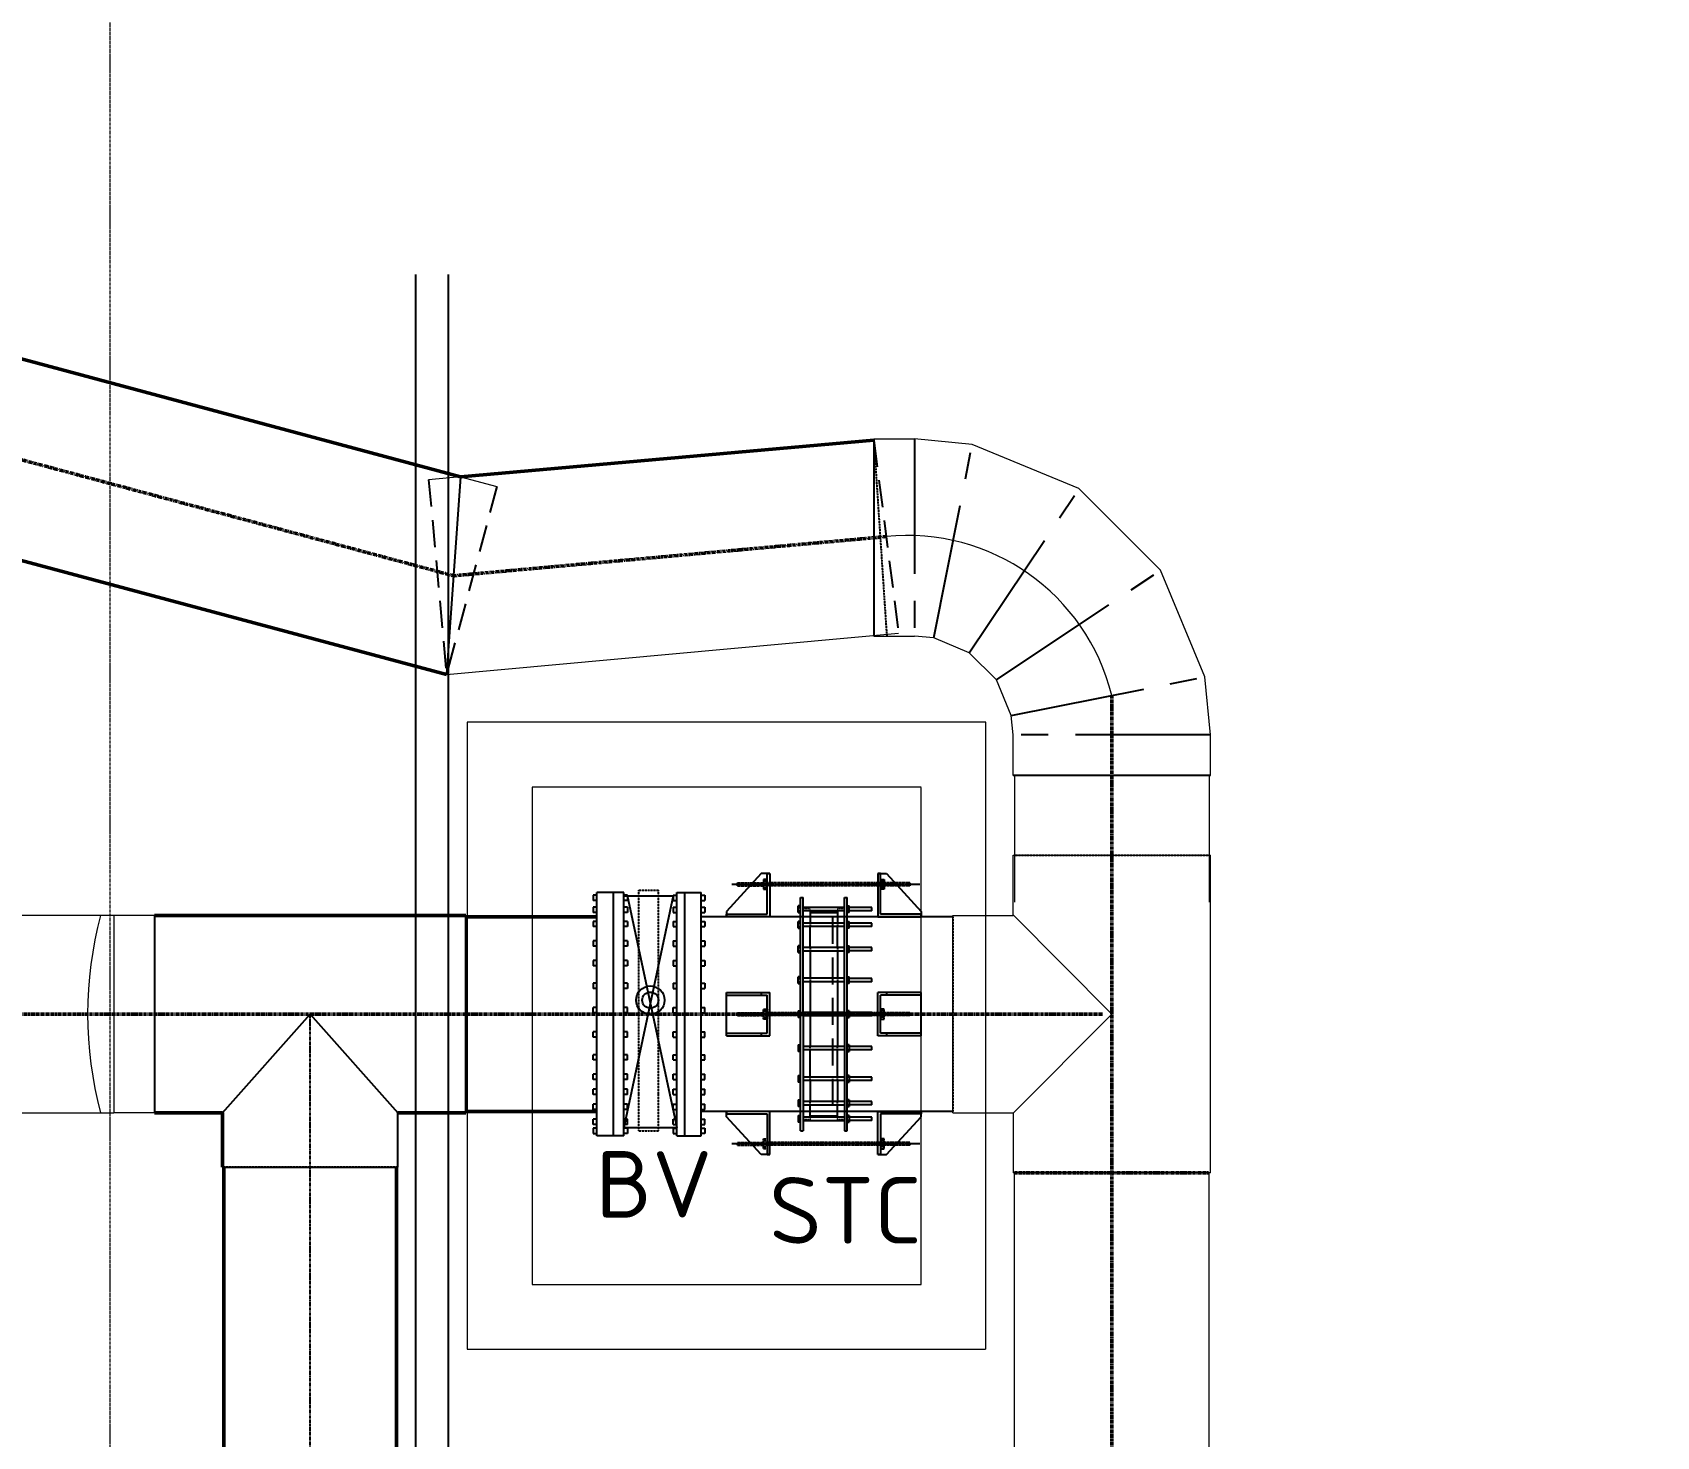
# Model space of a CAD drawing. Header units: inches. Extents: x 86328 to 235202, y 68629 to 184293.
# Drawn here: x 186141 to 193657, y 133919 to 140413 of the extents above; entities that cross this region are included whole.
import ezdxf

# ---------------------------------------------------------------- set-up
doc = ezdxf.new("R2010")
doc.units = ezdxf.units.IN
doc.header["$MEASUREMENT"] = 0
for name, pattern in [('CENTER', [2, 1.25, -0.25, 0.25, -0.25]), ('HIDDEN', [0.375, 0.25, -0.125]), ('PHANTOM2', [1.25, 0.625, -0.125, 0.125, -0.125, 0.125, -0.125])]:
    doc.linetypes.add(name, pattern=pattern)
for name, color, linetype, lineweight in [('.5', 8, 'Continuous', 0), ('DIM', 251, 'Continuous', 0), ('hid', 8, 'HIDDEN', 0)]:
    doc.layers.add(name, color=color, linetype=linetype, lineweight=lineweight)
for name, color, linetype in [('1', 1, 'CENTER'), ('2', 2, 'HIDDEN'), ('pipes', 2, 'Continuous'), ('sleeve type coupling', 1, 'Continuous'), ('steel elbow 90deg', 3, 'Continuous'), ('steel tee', 3, 'Continuous'), ('text', 3, 'Continuous')]:
    doc.layers.add(name, color=color, linetype=linetype)
doc.styles.add('ISO', font='isocpeur.ttf')
doc.styles.get("Standard").update_dxf_attribs({"font": 'arial.ttf'})
doc.linetypes.add('FENCE_LINE', pattern='A,0.5,-0.1,["X",Standard,S=0.1,R=0,X=-0.02,Y=-0.05],-0.1', length=0.7)

msp = doc.modelspace()

# ---------------------------------------------------------------- linework, layer by layer
at = {"layer": '.5', "color": 8, "linetype": 'CENTER', "ltscale": 10}
msp.add_line((186501.3, 116744.2), (186501.3, 148028.9), dxfattribs=at)
at = {"color": 8, "linetype": 'CENTER', "ltscale": 500}
for p, q in [((190223.5, 138534.1), (190223.5, 137621.3)), ((190312.5, 137612.5), (190490.6, 138507.7)), ((190477.1, 137544.3), (190984.2, 138303.3)), ((190603, 137418.4), (191362, 137925.5)), ((190671.1, 137253.9), (191566.4, 137432)), ((191592.7, 137164.9), (190679.9, 137164.9))]:
    msp.add_line(p, q, dxfattribs=at)
at = {"color": 8}
for p, q in [((189513.5, 136522.7), (189353.5, 136347.7)), ((189553.5, 136522.7), (189513.5, 136522.7)), ((189541.5, 136334.7), (189541.5, 136522.7)), ((189541.5, 136522.7), (189553.5, 136522.7)), ((189553.5, 136522.7), (189553.5, 136322.7)), ((190053.9, 136522.7), (190093.9, 136522.7)), ((190065.9, 136522.7), (190053.9, 136522.7)), ((190053.9, 136522.7), (190053.9, 136322.7)), ((190065.9, 136334.7), (190065.9, 136522.7)), ((190093.9, 136522.7), (190253.9, 136347.7)), ((188736.6, 136423), (188736.6, 136398.8)), ((188753.9, 136423), (188736.6, 136423)), ((188753.9, 135310.2), (188753.9, 136435.2)), ((188877.9, 136435.2), (188753.9, 136435.2)), ((188829.9, 135310.2), (188829.9, 136435.2)), ((188877, 136419.6), (189106.6, 136419.6)), ((188877.9, 135310.2), (188877.9, 136435.2)), ((188895.1, 136423), (188877.9, 136423)), ((189106.6, 136419.6), (188877.9, 135347.6)), ((188894.2, 136423), (189123.9, 135347.6)), ((188895.1, 136423), (188895.1, 136398.8)), ((189106.6, 136423), (189106.6, 136398.8)), ((189106.6, 136423), (189123.9, 136423)), ((189123.9, 136435.2), (189235.9, 136435.2)), ((189123.9, 135310.2), (189123.9, 136435.2)), ((189159.9, 135310.2), (189159.9, 136435.2)), ((189235.9, 135310.2), (189235.9, 136435.2)), ((189235.9, 136423), (189253.1, 136423)), ((189253.1, 136423), (189253.1, 136398.8)), ((188753.9, 136398.8), (188736.6, 136398.8)), ((188736.6, 136367.5), (188736.6, 136343.3)), ((188753.9, 136367.5), (188736.6, 136367.5)), ((188753.9, 136343.3), (188736.6, 136343.3)), ((188895.1, 136398.8), (188877.9, 136398.8)), ((188895.1, 136367.5), (188877.9, 136367.5)), ((188895.1, 136343.3), (188877.9, 136343.3)), ((188895.1, 136367.5), (188895.1, 136343.3)), ((189106.6, 136398.8), (189123.9, 136398.8)), ((189106.6, 136367.5), (189106.6, 136343.3)), ((189106.6, 136367.5), (189123.9, 136367.5)), ((189106.6, 136343.3), (189123.9, 136343.3)), ((189235.9, 136398.8), (189253.1, 136398.8)), ((189235.9, 136367.5), (189253.1, 136367.5)), ((189235.9, 136343.3), (189253.1, 136343.3)), ((189253.1, 136367.5), (189253.1, 136343.3)), ((189353.5, 136347.7), (189353.5, 136322.7)), ((190253.9, 136347.7), (190253.9, 136322.7)), ((188736.6, 136301.5), (188736.6, 136277.3)), ((188753.9, 136301.5), (188736.6, 136301.5)), ((188753.9, 136277.3), (188736.6, 136277.3)), ((188895.1, 136301.5), (188877.9, 136301.5)), ((188895.1, 136277.3), (188877.9, 136277.3)), ((188895.1, 136301.5), (188895.1, 136277.3)), ((189106.6, 136301.5), (189106.6, 136277.3)), ((189106.6, 136301.5), (189123.9, 136301.5)), ((189106.6, 136277.3), (189123.9, 136277.3)), ((189235.9, 136301.5), (189253.1, 136301.5)), ((189235.9, 136277.3), (189253.1, 136277.3)), ((189253.1, 136301.5), (189253.1, 136277.3)), ((189353.5, 136322.7), (189353.5, 136334.7)), ((189353.5, 136334.7), (189541.5, 136334.7)), ((189553.5, 136322.7), (189353.5, 136322.7)), ((190053.9, 136322.7), (190253.9, 136322.7)), ((190253.9, 136334.7), (190065.9, 136334.7)), ((190253.9, 136322.7), (190253.9, 136334.7)), ((188736.6, 136211.2), (188736.6, 136187)), ((188753.9, 136211.2), (188736.6, 136211.2)), ((188895.1, 136211.2), (188877.9, 136211.2)), ((188895.1, 136211.2), (188895.1, 136187)), ((189106.6, 136211.2), (189106.6, 136187)), ((189106.6, 136211.2), (189123.9, 136211.2)), ((189235.9, 136211.2), (189253.1, 136211.2)), ((189253.1, 136211.2), (189253.1, 136187)), ((188753.9, 136187), (188736.6, 136187)), ((188736.6, 136120.9), (188736.6, 136096.7)), ((188753.9, 136120.9), (188736.6, 136120.9)), ((188895.1, 136187), (188877.9, 136187)), ((188895.1, 136120.9), (188877.9, 136120.9)), ((188895.1, 136120.9), (188895.1, 136096.7)), ((189106.6, 136187), (189123.9, 136187)), ((189106.6, 136120.9), (189106.6, 136096.7)), ((189106.6, 136120.9), (189123.9, 136120.9)), ((189235.9, 136187), (189253.1, 136187)), ((189235.9, 136120.9), (189253.1, 136120.9)), ((189253.1, 136120.9), (189253.1, 136096.7)), ((188753.9, 136096.7), (188736.6, 136096.7)), ((188895.1, 136096.7), (188877.9, 136096.7)), ((189106.6, 136096.7), (189123.9, 136096.7)), ((189235.9, 136096.7), (189253.1, 136096.7)), ((188736.6, 136015.8), (188736.6, 135991.6)), ((188753.9, 136015.8), (188736.6, 136015.8)), ((188753.9, 135991.6), (188736.6, 135991.6)), ((188895.1, 136015.8), (188877.9, 136015.8)), ((188895.1, 135991.6), (188877.9, 135991.6)), ((188895.1, 136015.8), (188895.1, 135991.6)), ((189106.6, 136015.8), (189106.6, 135991.6)), ((189106.6, 136015.8), (189123.9, 136015.8)), ((189106.6, 135991.6), (189123.9, 135991.6)), ((189235.9, 136015.8), (189253.1, 136015.8)), ((189235.9, 135991.6), (189253.1, 135991.6)), ((189253.1, 136015.8), (189253.1, 135991.6)), ((189353.5, 135972.7), (189553.5, 135972.7)), ((189353.5, 135772.7), (189353.5, 135972.7)), ((189513.5, 135972.7), (189513.5, 135960.7)), ((189553.5, 135772.7), (189553.5, 135972.7)), ((190253.9, 135972.7), (190053.9, 135972.7)), ((190053.9, 135772.7), (190053.9, 135972.7)), ((190093.9, 135972.7), (190093.9, 135960.7)), ((190253.9, 135772.7), (190253.9, 135972.7)), ((188753.9, 135903), (188736.6, 135903)), ((188736.6, 135878.8), (188736.6, 135903)), ((188895.1, 135903), (188877.9, 135903)), ((188895.1, 135878.8), (188895.1, 135903)), ((189106.6, 135903), (189123.9, 135903)), ((189106.6, 135878.8), (189106.6, 135903)), ((189235.9, 135903), (189253.1, 135903)), ((189253.1, 135878.8), (189253.1, 135903)), ((189353.5, 135960.7), (189541.5, 135960.7)), ((189541.5, 135784.7), (189541.5, 135960.7)), ((190253.9, 135960.7), (190065.9, 135960.7)), ((190065.9, 135784.7), (190065.9, 135960.7)), ((188753.9, 135878.8), (188736.6, 135878.8)), ((188895.1, 135878.8), (188877.9, 135878.8)), ((189106.6, 135878.8), (189123.9, 135878.8)), ((189235.9, 135878.8), (189253.1, 135878.8)), ((188753.9, 135790.2), (188736.6, 135790.2)), ((188736.6, 135765.9), (188736.6, 135790.2)), ((188753.9, 135765.9), (188736.6, 135765.9)), ((188895.1, 135790.2), (188877.9, 135790.2)), ((188895.1, 135765.9), (188877.9, 135765.9)), ((188895.1, 135765.9), (188895.1, 135790.2)), ((189106.6, 135790.2), (189123.9, 135790.2)), ((189106.6, 135765.9), (189106.6, 135790.2)), ((189106.6, 135765.9), (189123.9, 135765.9)), ((189235.9, 135790.2), (189253.1, 135790.2)), ((189235.9, 135765.9), (189253.1, 135765.9)), ((189253.1, 135765.9), (189253.1, 135790.2)), ((189353.5, 135784.7), (189541.5, 135784.7)), ((189353.5, 135772.7), (189553.5, 135772.7)), ((189513.5, 135784.7), (189513.5, 135772.7)), ((190253.9, 135772.7), (190053.9, 135772.7)), ((190253.9, 135784.7), (190065.9, 135784.7)), ((190093.9, 135784.7), (190093.9, 135772.7)), ((188753.9, 135685), (188736.6, 135685)), ((188736.6, 135660.8), (188736.6, 135685)), ((188895.1, 135685), (188877.9, 135685)), ((188895.1, 135660.8), (188895.1, 135685)), ((189106.6, 135685), (189123.9, 135685)), ((189106.6, 135660.8), (189106.6, 135685)), ((189235.9, 135685), (189253.1, 135685)), ((189253.1, 135660.8), (189253.1, 135685)), ((188753.9, 135660.8), (188736.6, 135660.8)), ((188753.9, 135594.8), (188736.6, 135594.8)), ((188736.6, 135570.5), (188736.6, 135594.8)), ((188895.1, 135660.8), (188877.9, 135660.8)), ((188895.1, 135594.8), (188877.9, 135594.8)), ((188895.1, 135570.5), (188895.1, 135594.8)), ((189106.6, 135660.8), (189123.9, 135660.8)), ((189106.6, 135594.8), (189123.9, 135594.8)), ((189106.6, 135570.5), (189106.6, 135594.8)), ((189235.9, 135660.8), (189253.1, 135660.8)), ((189235.9, 135594.8), (189253.1, 135594.8)), ((189253.1, 135570.5), (189253.1, 135594.8)), ((188753.9, 135570.5), (188736.6, 135570.5)), ((188753.9, 135525.5), (188736.6, 135525.5)), ((188736.6, 135501.3), (188736.6, 135525.5)), ((188895.1, 135570.5), (188877.9, 135570.5)), ((188895.1, 135525.5), (188877.9, 135525.5)), ((188895.1, 135501.3), (188895.1, 135525.5)), ((189106.6, 135570.5), (189123.9, 135570.5)), ((189106.6, 135525.5), (189123.9, 135525.5)), ((189106.6, 135501.3), (189106.6, 135525.5)), ((189235.9, 135570.5), (189253.1, 135570.5)), ((189235.9, 135525.5), (189253.1, 135525.5)), ((189253.1, 135501.3), (189253.1, 135525.5)), ((188753.9, 135501.3), (188736.6, 135501.3)), ((188753.9, 135456.2), (188736.6, 135456.2)), ((188736.6, 135432), (188736.6, 135456.2)), ((188895.1, 135501.3), (188877.9, 135501.3)), ((188895.1, 135456.2), (188877.9, 135456.2)), ((188895.1, 135432), (188895.1, 135456.2)), ((189106.6, 135501.3), (189123.9, 135501.3)), ((189106.6, 135456.2), (189123.9, 135456.2)), ((189106.6, 135432), (189106.6, 135456.2)), ((189235.9, 135501.3), (189253.1, 135501.3)), ((189235.9, 135456.2), (189253.1, 135456.2)), ((189253.1, 135432), (189253.1, 135456.2)), ((188753.9, 135432), (188736.6, 135432)), ((188753.9, 135387), (188736.6, 135387)), ((188736.6, 135362.7), (188736.6, 135387)), ((188753.9, 135362.7), (188736.6, 135362.7)), ((188895.1, 135432), (188877.9, 135432)), ((188895.1, 135387), (188877.9, 135387)), ((188895.1, 135362.7), (188877.9, 135362.7)), ((188895.1, 135362.7), (188895.1, 135387)), ((189106.6, 135432), (189123.9, 135432)), ((189106.6, 135387), (189123.9, 135387)), ((189106.6, 135362.7), (189106.6, 135387)), ((189106.6, 135362.7), (189123.9, 135362.7)), ((189235.9, 135432), (189253.1, 135432)), ((189235.9, 135387), (189253.1, 135387)), ((189235.9, 135362.7), (189253.1, 135362.7)), ((189253.1, 135362.7), (189253.1, 135387)), ((189353.5, 135397.7), (189353.5, 135422.7)), ((189353.5, 135422.7), (189353.5, 135410.7)), ((189553.5, 135422.7), (189353.5, 135422.7)), ((189353.5, 135410.7), (189541.5, 135410.7)), ((189513.5, 135222.7), (189353.5, 135397.7)), ((189541.5, 135410.7), (189541.5, 135222.7)), ((189553.5, 135222.7), (189553.5, 135422.7)), ((190053.9, 135222.7), (190053.9, 135422.7)), ((190053.9, 135422.7), (190253.9, 135422.7)), ((190253.9, 135410.7), (190065.9, 135410.7)), ((190065.9, 135410.7), (190065.9, 135222.7)), ((190093.9, 135222.7), (190253.9, 135397.7)), ((190253.9, 135397.7), (190253.9, 135422.7)), ((190253.9, 135422.7), (190253.9, 135410.7)), ((188753.9, 135344.8), (188736.6, 135344.8)), ((188736.6, 135344.8), (188736.6, 135320.5)), ((188736.6, 135320.5), (188753.9, 135320.5)), ((188877.9, 135310.2), (188753.9, 135310.2)), ((188877.9, 135347.6), (189123.9, 135347.6)), ((188895.1, 135344.8), (188877.9, 135344.8)), ((188895.1, 135320.5), (188877.9, 135320.5)), ((188895.1, 135344.8), (188895.1, 135320.5)), ((189106.6, 135344.8), (189123.9, 135344.8)), ((189106.6, 135344.8), (189106.6, 135320.5)), ((189106.6, 135320.5), (189123.9, 135320.5)), ((189123.9, 135310.2), (189235.9, 135310.2)), ((189235.9, 135344.8), (189253.1, 135344.8)), ((189253.1, 135320.5), (189235.9, 135320.5)), ((189253.1, 135344.8), (189253.1, 135320.5)), ((189553.5, 135222.7), (189513.5, 135222.7)), ((189541.5, 135222.7), (189553.5, 135222.7)), ((190053.9, 135222.7), (190093.9, 135222.7)), ((190065.9, 135222.7), (190053.9, 135222.7))]:
    msp.add_line(p, q, dxfattribs=at)
at = {"color": 8, "linetype": 'HIDDEN'}
for p, q in [((188948, 135504.6), (188948, 136446.4)), ((188948, 136446.4), (189038.3, 136446.4)), ((189038.3, 135504.6), (189038.3, 136446.4)), ((188948, 135333), (188948, 135504.6)), ((189038.3, 135333), (189038.3, 135504.6)), ((188948, 135333), (189038.3, 135333))]:
    msp.add_line(p, q, dxfattribs=at)
at = {"color": 8, "linetype": 'PHANTOM2', "ltscale": 20}
msp.add_line((187426.3, 125728.4), (187426.3, 135872.7), dxfattribs=at)
at = {"color": 8}
for radius in [65.7, 37.5]:
    msp.add_circle((189000.8, 135937.1), radius, dxfattribs=at)
at = {"layer": '1', "color": 8}
for p, q in [((189541.5, 136495.5), (189524.3, 136495.5)), ((189524.3, 136495.5), (189524.3, 136449.9)), ((189541.5, 136495.5), (189524.3, 136495.5)), ((189524.3, 136495.5), (189524.3, 136449.9)), ((189541.5, 136449.9), (189541.5, 136495.5)), ((189541.5, 136449.9), (189541.5, 136495.5)), ((190065.9, 136495.5), (190083.1, 136495.5)), ((190065.9, 136449.9), (190065.9, 136495.5)), ((190065.9, 136495.5), (190083.1, 136495.5)), ((190065.9, 136449.9), (190065.9, 136495.5)), ((190083.1, 136495.5), (190083.1, 136449.9)), ((190083.1, 136495.5), (190083.1, 136449.9)), ((189403.5, 136479.3), (189524.3, 136479.3)), ((189403.5, 136466.1), (189403.5, 136479.3)), ((189403.5, 136466.1), (189524.3, 136466.1)), ((189466.9, 136466.1), (189466.9, 136479.3)), ((189466.9, 136466.1), (189466.9, 136479.3)), ((189471, 136466.1), (189471, 136479.3)), ((189471, 136466.1), (189471, 136479.3)), ((189471, 136466.1), (189471, 136479.3)), ((189471, 136466.1), (189471, 136479.3)), ((189475.1, 136466.1), (189475.1, 136479.3)), ((189475.1, 136466.1), (189475.1, 136479.3)), ((189478.9, 136466.1), (189478.9, 136479.3)), ((189478.9, 136466.1), (189478.9, 136479.3)), ((189483, 136466.1), (189483, 136479.3)), ((189483, 136466.1), (189483, 136479.3)), ((189483, 136466.1), (189483, 136479.3)), ((189483, 136466.1), (189483, 136479.3)), ((189487, 136466.1), (189487, 136479.3)), ((189487, 136466.1), (189487, 136479.3)), ((189491.1, 136466.1), (189491.1, 136479.3)), ((189491.1, 136466.1), (189491.1, 136479.3)), ((189495.2, 136466.1), (189495.2, 136479.3)), ((189495.2, 136466.1), (189495.2, 136479.3)), ((189499.3, 136466.1), (189499.3, 136479.3)), ((189499.3, 136466.1), (189499.3, 136479.3)), ((189503.4, 136466.1), (189503.4, 136479.3)), ((189503.4, 136466.1), (189503.4, 136479.3)), ((189507.5, 136466.1), (189507.5, 136479.3)), ((189507.5, 136466.1), (189507.5, 136479.3)), ((189511.6, 136466.1), (189511.6, 136479.3)), ((189511.6, 136466.1), (189511.6, 136479.3)), ((189515.6, 136466.1), (189515.6, 136479.3)), ((189515.6, 136466.1), (189515.6, 136479.3)), ((189519.7, 136466.1), (189519.7, 136479.3)), ((189519.7, 136466.1), (189519.7, 136479.3)), ((189523.8, 136466.1), (189523.8, 136479.3)), ((189523.8, 136466.1), (189523.8, 136479.3)), ((189524.3, 136487.3), (189541.5, 136487.3)), ((189524.3, 136487.3), (189541.5, 136487.3)), ((189524.3, 136458.1), (189541.5, 136458.1)), ((189524.3, 136458.1), (189541.5, 136458.1)), ((189524.3, 136449.9), (189541.5, 136449.9)), ((189524.3, 136449.9), (189541.5, 136449.9)), ((190203.9, 136479.3), (189541.5, 136479.3)), ((190203.9, 136466.1), (189541.5, 136466.1)), ((189544.3, 136466.1), (189544.3, 136479.3)), ((189544.3, 136466.1), (189544.3, 136479.3)), ((189548.3, 136466.1), (189548.3, 136479.3)), ((189548.3, 136466.1), (189548.3, 136479.3)), ((189552.4, 136466.1), (189552.4, 136479.3)), ((189552.4, 136466.1), (189552.4, 136479.3)), ((189556.5, 136466.1), (189556.5, 136479.3)), ((189556.5, 136466.1), (189556.5, 136479.3)), ((189560.6, 136466.1), (189560.6, 136479.3)), ((189560.6, 136466.1), (189560.6, 136479.3)), ((189564.7, 136466.1), (189564.7, 136479.3)), ((189564.7, 136466.1), (189564.7, 136479.3)), ((189568.8, 136466.1), (189568.8, 136479.3)), ((189568.8, 136466.1), (189568.8, 136479.3)), ((189572.9, 136466.1), (189572.9, 136479.3)), ((189572.9, 136466.1), (189572.9, 136479.3)), ((190034.5, 136466.1), (190034.5, 136479.3)), ((190034.5, 136466.1), (190034.5, 136479.3)), ((190038.6, 136466.1), (190038.6, 136479.3)), ((190038.6, 136466.1), (190038.6, 136479.3)), ((190042.7, 136466.1), (190042.7, 136479.3)), ((190042.7, 136466.1), (190042.7, 136479.3)), ((190046.8, 136466.1), (190046.8, 136479.3)), ((190046.8, 136466.1), (190046.8, 136479.3)), ((190050.8, 136466.1), (190050.8, 136479.3)), ((190050.8, 136466.1), (190050.8, 136479.3)), ((190054.9, 136466.1), (190054.9, 136479.3)), ((190054.9, 136466.1), (190054.9, 136479.3)), ((190059, 136466.1), (190059, 136479.3)), ((190059, 136466.1), (190059, 136479.3)), ((190063.1, 136466.1), (190063.1, 136479.3)), ((190063.1, 136466.1), (190063.1, 136479.3)), ((190083.1, 136487.3), (190065.9, 136487.3)), ((190083.1, 136487.3), (190065.9, 136487.3)), ((190083.1, 136458.1), (190065.9, 136458.1)), ((190083.1, 136458.1), (190065.9, 136458.1)), ((190083.1, 136449.9), (190065.9, 136449.9)), ((190083.1, 136449.9), (190065.9, 136449.9)), ((190203.9, 136479.3), (190083.1, 136479.3)), ((190203.9, 136466.1), (190083.1, 136466.1)), ((190083.5, 136466.1), (190083.5, 136479.3)), ((190083.5, 136466.1), (190083.5, 136479.3)), ((190087.6, 136466.1), (190087.6, 136479.3)), ((190087.6, 136466.1), (190087.6, 136479.3)), ((190091.7, 136466.1), (190091.7, 136479.3)), ((190091.7, 136466.1), (190091.7, 136479.3)), ((190095.8, 136466.1), (190095.8, 136479.3)), ((190095.8, 136466.1), (190095.8, 136479.3)), ((190099.9, 136466.1), (190099.9, 136479.3)), ((190099.9, 136466.1), (190099.9, 136479.3)), ((190104, 136466.1), (190104, 136479.3)), ((190104, 136466.1), (190104, 136479.3)), ((190108, 136466.1), (190108, 136479.3)), ((190108, 136466.1), (190108, 136479.3)), ((190112.1, 136466.1), (190112.1, 136479.3)), ((190112.1, 136466.1), (190112.1, 136479.3)), ((190116.2, 136466.1), (190116.2, 136479.3)), ((190116.2, 136466.1), (190116.2, 136479.3)), ((190120.3, 136466.1), (190120.3, 136479.3)), ((190120.3, 136466.1), (190120.3, 136479.3)), ((190124.4, 136466.1), (190124.4, 136479.3)), ((190124.4, 136466.1), (190124.4, 136479.3)), ((190124.4, 136466.1), (190124.4, 136479.3)), ((190124.4, 136466.1), (190124.4, 136479.3)), ((190128.5, 136466.1), (190128.5, 136479.3)), ((190128.5, 136466.1), (190128.5, 136479.3)), ((190132.3, 136466.1), (190132.3, 136479.3)), ((190132.3, 136466.1), (190132.3, 136479.3)), ((190136.4, 136466.1), (190136.4, 136479.3)), ((190136.4, 136466.1), (190136.4, 136479.3)), ((190136.4, 136466.1), (190136.4, 136479.3)), ((190136.4, 136466.1), (190136.4, 136479.3)), ((190140.5, 136466.1), (190140.5, 136479.3)), ((190140.5, 136466.1), (190140.5, 136479.3)), ((190203.9, 136466.1), (190203.9, 136479.3)), ((189524.3, 135849.9), (189524.3, 135895.5)), ((189524.3, 135895.5), (189541.5, 135895.5)), ((189524.3, 135849.9), (189524.3, 135895.5)), ((189524.3, 135895.5), (189541.5, 135895.5)), ((189524.3, 135887.3), (189541.5, 135887.3)), ((189524.3, 135887.3), (189541.5, 135887.3)), ((189541.5, 135895.5), (189541.5, 135849.9)), ((189541.5, 135895.5), (189541.5, 135849.9)), ((190083.1, 135895.5), (190065.9, 135895.5)), ((190065.9, 135895.5), (190065.9, 135849.9)), ((190083.1, 135895.5), (190065.9, 135895.5)), ((190065.9, 135895.5), (190065.9, 135849.9)), ((190083.1, 135887.3), (190065.9, 135887.3)), ((190083.1, 135887.3), (190065.9, 135887.3)), ((190083.1, 135849.9), (190083.1, 135895.5)), ((190083.1, 135849.9), (190083.1, 135895.5)), ((189403.5, 135879.3), (189524.3, 135879.3)), ((189403.5, 135879.3), (189403.5, 135866.1)), ((189403.5, 135879.3), (189403.5, 135866.1)), ((189403.5, 135866.1), (189524.3, 135866.1)), ((189466.9, 135879.3), (189466.9, 135866.1)), ((189466.9, 135879.3), (189466.9, 135866.1)), ((189471, 135879.3), (189471, 135866.1)), ((189471, 135879.3), (189471, 135866.1)), ((189471, 135879.3), (189471, 135866.1)), ((189471, 135879.3), (189471, 135866.1)), ((189475.1, 135879.3), (189475.1, 135866.1)), ((189475.1, 135879.3), (189475.1, 135866.1)), ((189478.9, 135879.3), (189478.9, 135866.1)), ((189478.9, 135879.3), (189478.9, 135866.1)), ((189483, 135879.3), (189483, 135866.1)), ((189483, 135879.3), (189483, 135866.1)), ((189483, 135879.3), (189483, 135866.1)), ((189483, 135879.3), (189483, 135866.1)), ((189487, 135879.3), (189487, 135866.1)), ((189487, 135879.3), (189487, 135866.1)), ((189491.1, 135879.3), (189491.1, 135866.1)), ((189491.1, 135879.3), (189491.1, 135866.1)), ((189495.2, 135879.3), (189495.2, 135866.1)), ((189495.2, 135879.3), (189495.2, 135866.1)), ((189499.3, 135879.3), (189499.3, 135866.1)), ((189499.3, 135879.3), (189499.3, 135866.1)), ((189503.4, 135879.3), (189503.4, 135866.1)), ((189503.4, 135879.3), (189503.4, 135866.1)), ((189507.5, 135879.3), (189507.5, 135866.1)), ((189507.5, 135879.3), (189507.5, 135866.1)), ((189511.6, 135879.3), (189511.6, 135866.1)), ((189511.6, 135879.3), (189511.6, 135866.1)), ((189515.6, 135879.3), (189515.6, 135866.1)), ((189515.6, 135879.3), (189515.6, 135866.1)), ((189519.7, 135879.3), (189519.7, 135866.1)), ((189519.7, 135879.3), (189519.7, 135866.1)), ((189523.8, 135879.3), (189523.8, 135866.1)), ((189523.8, 135879.3), (189523.8, 135866.1)), ((189524.3, 135858.1), (189541.5, 135858.1)), ((189524.3, 135858.1), (189541.5, 135858.1)), ((189541.5, 135849.9), (189524.3, 135849.9)), ((189541.5, 135849.9), (189524.3, 135849.9)), ((190203.9, 135879.3), (189541.5, 135879.3)), ((190203.9, 135866.1), (189541.5, 135866.1)), ((189544.3, 135879.3), (189544.3, 135866.1)), ((189544.3, 135879.3), (189544.3, 135866.1)), ((189548.3, 135879.3), (189548.3, 135866.1)), ((189548.3, 135879.3), (189548.3, 135866.1)), ((189552.4, 135879.3), (189552.4, 135866.1)), ((189552.4, 135879.3), (189552.4, 135866.1)), ((189556.5, 135879.3), (189556.5, 135866.1)), ((189556.5, 135879.3), (189556.5, 135866.1)), ((189560.6, 135879.3), (189560.6, 135866.1)), ((189560.6, 135879.3), (189560.6, 135866.1)), ((189564.7, 135879.3), (189564.7, 135866.1)), ((189564.7, 135879.3), (189564.7, 135866.1)), ((189568.8, 135879.3), (189568.8, 135866.1)), ((189568.8, 135879.3), (189568.8, 135866.1)), ((189572.9, 135879.3), (189572.9, 135866.1)), ((189572.9, 135879.3), (189572.9, 135866.1)), ((190034.5, 135879.3), (190034.5, 135866.1)), ((190034.5, 135879.3), (190034.5, 135866.1)), ((190038.6, 135879.3), (190038.6, 135866.1)), ((190038.6, 135879.3), (190038.6, 135866.1)), ((190042.7, 135879.3), (190042.7, 135866.1)), ((190042.7, 135879.3), (190042.7, 135866.1)), ((190046.8, 135879.3), (190046.8, 135866.1)), ((190046.8, 135879.3), (190046.8, 135866.1)), ((190050.8, 135879.3), (190050.8, 135866.1)), ((190050.8, 135879.3), (190050.8, 135866.1)), ((190054.9, 135879.3), (190054.9, 135866.1)), ((190054.9, 135879.3), (190054.9, 135866.1)), ((190059, 135879.3), (190059, 135866.1)), ((190059, 135879.3), (190059, 135866.1)), ((190063.1, 135879.3), (190063.1, 135866.1)), ((190063.1, 135879.3), (190063.1, 135866.1)), ((190083.1, 135858.1), (190065.9, 135858.1)), ((190083.1, 135858.1), (190065.9, 135858.1)), ((190065.9, 135849.9), (190083.1, 135849.9)), ((190065.9, 135849.9), (190083.1, 135849.9)), ((190203.9, 135879.3), (190083.1, 135879.3)), ((190203.9, 135866.1), (190083.1, 135866.1)), ((190083.5, 135879.3), (190083.5, 135866.1)), ((190083.5, 135879.3), (190083.5, 135866.1)), ((190087.6, 135879.3), (190087.6, 135866.1)), ((190087.6, 135879.3), (190087.6, 135866.1)), ((190091.7, 135879.3), (190091.7, 135866.1)), ((190091.7, 135879.3), (190091.7, 135866.1)), ((190095.8, 135879.3), (190095.8, 135866.1)), ((190095.8, 135879.3), (190095.8, 135866.1)), ((190099.9, 135879.3), (190099.9, 135866.1)), ((190099.9, 135879.3), (190099.9, 135866.1)), ((190104, 135879.3), (190104, 135866.1)), ((190104, 135879.3), (190104, 135866.1)), ((190108, 135879.3), (190108, 135866.1)), ((190108, 135879.3), (190108, 135866.1)), ((190112.1, 135879.3), (190112.1, 135866.1)), ((190112.1, 135879.3), (190112.1, 135866.1)), ((190116.2, 135879.3), (190116.2, 135866.1)), ((190116.2, 135879.3), (190116.2, 135866.1)), ((190120.3, 135879.3), (190120.3, 135866.1)), ((190120.3, 135879.3), (190120.3, 135866.1)), ((190124.4, 135879.3), (190124.4, 135866.1)), ((190124.4, 135879.3), (190124.4, 135866.1)), ((190124.4, 135879.3), (190124.4, 135866.1)), ((190124.4, 135879.3), (190124.4, 135866.1)), ((190128.5, 135879.3), (190128.5, 135866.1)), ((190128.5, 135879.3), (190128.5, 135866.1)), ((190132.3, 135879.3), (190132.3, 135866.1)), ((190132.3, 135879.3), (190132.3, 135866.1)), ((190136.4, 135879.3), (190136.4, 135866.1)), ((190136.4, 135879.3), (190136.4, 135866.1)), ((190136.4, 135879.3), (190136.4, 135866.1)), ((190136.4, 135879.3), (190136.4, 135866.1)), ((190140.5, 135879.3), (190140.5, 135866.1)), ((190140.5, 135879.3), (190140.5, 135866.1)), ((190203.9, 135879.3), (190203.9, 135866.1)), ((190203.9, 135879.3), (190203.9, 135866.1)), ((189524.3, 135249.9), (189524.3, 135295.5)), ((189524.3, 135295.5), (189541.5, 135295.5)), ((189524.3, 135249.9), (189524.3, 135295.5)), ((189524.3, 135295.5), (189541.5, 135295.5)), ((189524.3, 135287.3), (189541.5, 135287.3)), ((189524.3, 135287.3), (189541.5, 135287.3)), ((189541.5, 135295.5), (189541.5, 135249.9)), ((189541.5, 135295.5), (189541.5, 135249.9)), ((190083.1, 135295.5), (190065.9, 135295.5)), ((190065.9, 135295.5), (190065.9, 135249.9)), ((190083.1, 135295.5), (190065.9, 135295.5)), ((190065.9, 135295.5), (190065.9, 135249.9)), ((190083.1, 135287.3), (190065.9, 135287.3)), ((190083.1, 135287.3), (190065.9, 135287.3)), ((190083.1, 135249.9), (190083.1, 135295.5)), ((190083.1, 135249.9), (190083.1, 135295.5)), ((189403.5, 135279.3), (189524.3, 135279.3)), ((189403.5, 135266.1), (189403.5, 135279.3)), ((189403.5, 135266.1), (189524.3, 135266.1)), ((189478.9, 135279.3), (189478.9, 135266.1)), ((189478.9, 135279.3), (189478.9, 135266.1)), ((189483, 135279.3), (189483, 135266.1)), ((189483, 135279.3), (189483, 135266.1)), ((189483, 135279.3), (189483, 135266.1)), ((189483, 135279.3), (189483, 135266.1)), ((189487, 135279.3), (189487, 135266.1)), ((189487, 135279.3), (189487, 135266.1)), ((189491.1, 135279.3), (189491.1, 135266.1)), ((189491.1, 135279.3), (189491.1, 135266.1)), ((189495.2, 135279.3), (189495.2, 135266.1)), ((189495.2, 135279.3), (189495.2, 135266.1)), ((189499.3, 135279.3), (189499.3, 135266.1)), ((189499.3, 135279.3), (189499.3, 135266.1)), ((189503.4, 135279.3), (189503.4, 135266.1)), ((189503.4, 135279.3), (189503.4, 135266.1)), ((189507.5, 135279.3), (189507.5, 135266.1)), ((189507.5, 135279.3), (189507.5, 135266.1)), ((189511.6, 135279.3), (189511.6, 135266.1)), ((189511.6, 135279.3), (189511.6, 135266.1)), ((189515.6, 135279.3), (189515.6, 135266.1)), ((189515.6, 135279.3), (189515.6, 135266.1)), ((189519.7, 135279.3), (189519.7, 135266.1)), ((189519.7, 135279.3), (189519.7, 135266.1)), ((189523.8, 135279.3), (189523.8, 135266.1)), ((189523.8, 135279.3), (189523.8, 135266.1)), ((189524.3, 135258.1), (189541.5, 135258.1)), ((189524.3, 135258.1), (189541.5, 135258.1)), ((189541.5, 135249.9), (189524.3, 135249.9)), ((189541.5, 135249.9), (189524.3, 135249.9)), ((190203.9, 135279.3), (189541.5, 135279.3)), ((190203.9, 135266.1), (189541.5, 135266.1)), ((189544.3, 135279.3), (189544.3, 135266.1)), ((189544.3, 135279.3), (189544.3, 135266.1)), ((189548.3, 135279.3), (189548.3, 135266.1)), ((189548.3, 135279.3), (189548.3, 135266.1)), ((189552.4, 135279.3), (189552.4, 135266.1)), ((189552.4, 135279.3), (189552.4, 135266.1)), ((189556.5, 135279.3), (189556.5, 135266.1)), ((189556.5, 135279.3), (189556.5, 135266.1)), ((189560.6, 135279.3), (189560.6, 135266.1)), ((189560.6, 135279.3), (189560.6, 135266.1)), ((189564.7, 135279.3), (189564.7, 135266.1)), ((189564.7, 135279.3), (189564.7, 135266.1)), ((189568.8, 135279.3), (189568.8, 135266.1)), ((189568.8, 135279.3), (189568.8, 135266.1)), ((189572.9, 135279.3), (189572.9, 135266.1)), ((189572.9, 135279.3), (189572.9, 135266.1)), ((190034.5, 135279.3), (190034.5, 135266.1)), ((190034.5, 135279.3), (190034.5, 135266.1)), ((190038.6, 135279.3), (190038.6, 135266.1)), ((190038.6, 135279.3), (190038.6, 135266.1)), ((190042.7, 135279.3), (190042.7, 135266.1)), ((190042.7, 135279.3), (190042.7, 135266.1)), ((190046.8, 135279.3), (190046.8, 135266.1)), ((190046.8, 135279.3), (190046.8, 135266.1)), ((190050.8, 135279.3), (190050.8, 135266.1)), ((190050.8, 135279.3), (190050.8, 135266.1)), ((190054.9, 135279.3), (190054.9, 135266.1)), ((190054.9, 135279.3), (190054.9, 135266.1)), ((190059, 135279.3), (190059, 135266.1)), ((190059, 135279.3), (190059, 135266.1)), ((190063.1, 135279.3), (190063.1, 135266.1)), ((190063.1, 135279.3), (190063.1, 135266.1)), ((190083.1, 135258.1), (190065.9, 135258.1)), ((190083.1, 135258.1), (190065.9, 135258.1)), ((190065.9, 135249.9), (190083.1, 135249.9)), ((190065.9, 135249.9), (190083.1, 135249.9)), ((190203.9, 135279.3), (190083.1, 135279.3)), ((190203.9, 135266.1), (190083.1, 135266.1)), ((190083.5, 135279.3), (190083.5, 135266.1)), ((190083.5, 135279.3), (190083.5, 135266.1)), ((190087.6, 135279.3), (190087.6, 135266.1)), ((190087.6, 135279.3), (190087.6, 135266.1)), ((190091.7, 135279.3), (190091.7, 135266.1)), ((190091.7, 135279.3), (190091.7, 135266.1)), ((190095.8, 135279.3), (190095.8, 135266.1)), ((190095.8, 135279.3), (190095.8, 135266.1)), ((190099.9, 135279.3), (190099.9, 135266.1)), ((190099.9, 135279.3), (190099.9, 135266.1)), ((190104, 135279.3), (190104, 135266.1)), ((190104, 135279.3), (190104, 135266.1)), ((190108, 135279.3), (190108, 135266.1)), ((190108, 135279.3), (190108, 135266.1)), ((190112.1, 135279.3), (190112.1, 135266.1)), ((190112.1, 135279.3), (190112.1, 135266.1)), ((190116.2, 135279.3), (190116.2, 135266.1)), ((190116.2, 135279.3), (190116.2, 135266.1)), ((190120.3, 135279.3), (190120.3, 135266.1)), ((190120.3, 135279.3), (190120.3, 135266.1)), ((190124.4, 135279.3), (190124.4, 135266.1)), ((190124.4, 135279.3), (190124.4, 135266.1)), ((190124.4, 135279.3), (190124.4, 135266.1)), ((190124.4, 135279.3), (190124.4, 135266.1)), ((190128.5, 135279.3), (190128.5, 135266.1)), ((190128.5, 135279.3), (190128.5, 135266.1)), ((190132.3, 135279.3), (190132.3, 135266.1)), ((190132.3, 135279.3), (190132.3, 135266.1)), ((190136.4, 135279.3), (190136.4, 135266.1)), ((190136.4, 135279.3), (190136.4, 135266.1)), ((190136.4, 135279.3), (190136.4, 135266.1)), ((190136.4, 135279.3), (190136.4, 135266.1)), ((190140.5, 135279.3), (190140.5, 135266.1)), ((190140.5, 135279.3), (190140.5, 135266.1)), ((190203.9, 135266.1), (190203.9, 135279.3))]:
    msp.add_line(p, q, dxfattribs=at)
at = {"layer": '1', "color": 8, "linetype": 'CENTER', "ltscale": 0.09}
for p, q in [((190248, 136472.7), (189378.3, 136472.7)), ((189403.5, 135872.7), (190203.9, 135872.7)), ((190248, 135272.7), (189378.3, 135272.7))]:
    msp.add_line(p, q, dxfattribs=at)
at = {"layer": '1', "color": 8, "linetype": 'HIDDEN', "ltscale": 0.009}
for p, q in [((189541.5, 136479.3), (189524.3, 136479.3)), ((189541.5, 136466.1), (189524.3, 136466.1)), ((189527.9, 136466.1), (189527.9, 136479.3)), ((189527.9, 136466.1), (189527.9, 136479.3)), ((189532, 136466.1), (189532, 136479.3)), ((189532, 136466.1), (189532, 136479.3)), ((189536.1, 136466.1), (189536.1, 136479.3)), ((189536.1, 136466.1), (189536.1, 136479.3)), ((189540.2, 136466.1), (189540.2, 136479.3)), ((189540.2, 136466.1), (189540.2, 136479.3)), ((190065.9, 136479.3), (190083.1, 136479.3)), ((190065.9, 136466.1), (190083.1, 136466.1)), ((190067.2, 136466.1), (190067.2, 136479.3)), ((190067.2, 136466.1), (190067.2, 136479.3)), ((190071.3, 136466.1), (190071.3, 136479.3)), ((190071.3, 136466.1), (190071.3, 136479.3)), ((190075.4, 136466.1), (190075.4, 136479.3)), ((190075.4, 136466.1), (190075.4, 136479.3)), ((190079.4, 136466.1), (190079.4, 136479.3)), ((190079.4, 136466.1), (190079.4, 136479.3)), ((189541.5, 135879.3), (189524.3, 135879.3)), ((189541.5, 135866.1), (189524.3, 135866.1)), ((189527.9, 135879.3), (189527.9, 135866.1)), ((189527.9, 135879.3), (189527.9, 135866.1)), ((189532, 135879.3), (189532, 135866.1)), ((189532, 135879.3), (189532, 135866.1)), ((189536.1, 135879.3), (189536.1, 135866.1)), ((189536.1, 135879.3), (189536.1, 135866.1)), ((189540.2, 135879.3), (189540.2, 135866.1)), ((189540.2, 135879.3), (189540.2, 135866.1)), ((190065.9, 135879.3), (190083.1, 135879.3)), ((190065.9, 135866.1), (190083.1, 135866.1)), ((190067.2, 135879.3), (190067.2, 135866.1)), ((190067.2, 135879.3), (190067.2, 135866.1)), ((190071.3, 135879.3), (190071.3, 135866.1)), ((190071.3, 135879.3), (190071.3, 135866.1)), ((190075.4, 135879.3), (190075.4, 135866.1)), ((190075.4, 135879.3), (190075.4, 135866.1)), ((190079.4, 135879.3), (190079.4, 135866.1)), ((190079.4, 135879.3), (190079.4, 135866.1)), ((189541.5, 135279.3), (189524.3, 135279.3)), ((189541.5, 135266.1), (189524.3, 135266.1)), ((189527.9, 135279.3), (189527.9, 135266.1)), ((189527.9, 135279.3), (189527.9, 135266.1)), ((189532, 135279.3), (189532, 135266.1)), ((189532, 135279.3), (189532, 135266.1)), ((189536.1, 135279.3), (189536.1, 135266.1)), ((189536.1, 135279.3), (189536.1, 135266.1)), ((189540.2, 135279.3), (189540.2, 135266.1)), ((189540.2, 135279.3), (189540.2, 135266.1)), ((190065.9, 135279.3), (190083.1, 135279.3)), ((190065.9, 135266.1), (190083.1, 135266.1)), ((190067.2, 135279.3), (190067.2, 135266.1)), ((190067.2, 135279.3), (190067.2, 135266.1)), ((190071.3, 135279.3), (190071.3, 135266.1)), ((190071.3, 135279.3), (190071.3, 135266.1)), ((190075.4, 135279.3), (190075.4, 135266.1)), ((190075.4, 135279.3), (190075.4, 135266.1)), ((190079.4, 135279.3), (190079.4, 135266.1)), ((190079.4, 135279.3), (190079.4, 135266.1))]:
    msp.add_line(p, q, dxfattribs=at)
at = {"layer": '2', "color": 8}
for p, q in [((190034.9, 138527.7), (190094.9, 137621.3)), ((190686.3, 136607.7), (191586.3, 136607.7)), ((186706.3, 136322.7), (186706.3, 135422.7)), ((188146.3, 136322.7), (188146.3, 135422.7)), ((190401.3, 136322.7), (190401.3, 135422.6)), ((187826.3, 135165.2), (187026.3, 135165.2))]:
    msp.add_line(p, q, dxfattribs=at)
at = {"layer": '2', "color": 8, "linetype": 'HIDDEN', "ltscale": 500}
msp.add_line((189843.6, 136322.7), (189843.6, 135422.7), dxfattribs=at)
at = {"layer": 'DIM', "color": 8, "lineweight": 50}
for p, q in [((184880, 139227.6), (188122.5, 138357.5)), ((188122.5, 138357.5), (190035, 138527.7)), ((184761.3, 138327.7), (188057.4, 137443.1)), ((188146.3, 136329), (186706.3, 136329)), ((188753.9, 136322.7), (188146.3, 136322.7)), ((187020.9, 135416.3), (186706.3, 135416.3)), ((187020.9, 135165.2), (187020.9, 135416.3)), ((187831.7, 135416.3), (188146.3, 135416.3)), ((188753.9, 135422.7), (188146.3, 135422.7)), ((187026.3, 126737.6), (187026.3, 135165.2)), ((187826.3, 126737.6), (187826.3, 135165.2))]:
    msp.add_line(p, q, dxfattribs=at)
at = {"layer": 'DIM', "color": 8, "linetype": 'PHANTOM2', "lineweight": 50, "ltscale": 20}
for p, q in [((184820.7, 138777.7), (188090, 137900.3)), ((188090, 137900.3), (190092.4, 138081.3)), ((191136.3, 137346.4), (191136.3, 119752.7)), ((191094.1, 135872.7), (150076.3, 135872.7)), ((190686.3, 135137.7), (191586.3, 135137.7))]:
    msp.add_line(p, q, dxfattribs=at)
at = {"layer": 'DIM', "color": 8}
for p, q in [((190034.8, 138534.1), (190223.5, 138534.1)), ((190490.6, 138507.7), (190223.5, 138534.1)), ((190984.2, 138303.3), (190490.6, 138507.7)), ((191362, 137925.5), (190984.2, 138303.3)), ((191566.4, 137432), (191362, 137925.5)), ((188057.5, 137443.1), (190149.8, 137635)), ((190034.8, 137621.3), (190223.5, 137621.3)), ((190312.5, 137612.5), (190223.5, 137621.3)), ((190477.1, 137544.3), (190312.5, 137612.5)), ((190603, 137418.4), (190477.1, 137544.3)), ((190671.1, 137253.9), (190603, 137418.4)), ((191592.7, 137164.9), (191566.4, 137432)), ((190679.9, 137164.9), (190671.1, 137253.9)), ((190679.9, 136976.2), (190679.9, 137164.9)), ((191592.7, 136976.2), (191592.7, 137164.9)), ((190686.3, 136976.2), (190686.3, 136391.2)), ((191586.3, 136976.2), (191586.3, 136391.2)), ((190679.9, 136607.7), (191592.6, 136607.7)), ((190679.9, 136331.5), (190679.9, 136607.7)), ((191592.6, 135137.7), (191592.6, 136607.7)), ((186517.6, 136329.1), (185604.8, 136329.1)), ((186706.3, 136329.1), (186517.6, 136329.1)), ((186517.6, 136329.1), (186517.6, 135416.3)), ((190401.3, 136329), (190679.9, 136329)), ((190401.3, 135416.3), (190401.3, 136329)), ((191136.3, 135872.7), (190679.9, 136331.5)), ((190679.9, 135413.8), (191136.3, 135872.7)), ((185604.8, 135416.3), (186517.6, 135416.3)), ((186706.3, 135416.3), (186517.6, 135416.3)), ((190401.3, 135416.3), (190679.9, 135416.3)), ((190679.9, 135413.8), (190679.9, 135137.7)), ((191592.6, 135137.7), (190679.9, 135137.7)), ((190686.3, 123749.9), (190686.3, 135137.7)), ((191586.3, 123749.9), (191586.3, 135137.7))]:
    msp.add_line(p, q, dxfattribs=at)
at = {"layer": 'DIM', "color": 8, "linetype": 'Continuous'}
for q in [(187974.9, 138344), (188290.7, 138312.4)]:
    msp.add_line((188122.5, 138357.5), q, dxfattribs=at)
at = {"layer": 'DIM', "color": 8, "linetype": 'HIDDEN', "ltscale": 7}
for p, q in [((190553.9, 137222.7), (188153.9, 137222.7)), ((188153.9, 137222.7), (188153.9, 134322.7)), ((190553.9, 134322.7), (190553.9, 137222.7)), ((190253.9, 136922.7), (188453.9, 136922.7)), ((188453.9, 136922.7), (188453.9, 134622.7)), ((190253.9, 134622.7), (190253.9, 136922.7)), ((188453.9, 134622.7), (190253.9, 134622.7)), ((188153.9, 134322.7), (190553.9, 134322.7))]:
    msp.add_line(p, q, dxfattribs=at)
at = {"layer": 'DIM', "color": 8, "linetype": 'FENCE_LINE', "ltscale": 25}
msp.add_arc((150908.4, 192187.6), 54111.5, 255.14688, 351.11413, dxfattribs=at)
at = {"layer": 'DIM', "color": 8}
msp.add_arc((188145.1, 135872.7), 1748.7, 164.87104, 195.12896, dxfattribs=at)
at = {"layer": 'hid', "color": 8, "ltscale": 0.1}
for p, q in [((189740, 136360.1), (189708, 136360.1)), ((189740, 136349.7), (189740, 136360.1)), ((189867.4, 136360.1), (189867.4, 136349.7)), ((189899.4, 136360.1), (189867.4, 136360.1)), ((189740, 135385.3), (189708, 135385.3)), ((189740, 135395.6), (189740, 135385.3)), ((189867.4, 135385.3), (189867.4, 135395.6)), ((189899.4, 135385.3), (189867.4, 135385.3))]:
    msp.add_line(p, q, dxfattribs=at)
at = {"layer": 'hid', "color": 8, "linetype": 'Continuous'}
msp.add_arc((190191.6, 137113.4), 973, 13.85671, 95.85367, dxfattribs=at)
at = {"layer": 'pipes', "color": 8, "ltscale": 2000}
for p, q in [((187914.5, 139293.2), (187914.5, 124128.5)), ((188064.5, 139293.2), (188064.5, 118597.7)), ((188122.5, 138357.5), (188057.8, 137444.3)), ((190401.3, 136322.7), (189235.9, 136322.7)), ((190401.3, 135422.7), (189235.9, 135422.7))]:
    msp.add_line(p, q, dxfattribs=at)
at = {"layer": 'sleeve type coupling', "color": 8}
for p, q in [((189696, 136373.1), (189685.7, 136373.1)), ((189685.7, 136342.3), (189685.7, 136373.1)), ((189685.7, 136365.4), (189696, 136365.4)), ((189685.7, 136350), (189696, 136350)), ((189685.7, 136342.3), (189696, 136342.3)), ((189696, 135332.7), (189696, 136412.7)), ((189696, 136412.7), (189708, 136412.7)), ((189708, 135872.7), (189708, 136412.7)), ((189899.4, 136365.7), (189708, 136365.7)), ((189899.4, 136349.7), (189708, 136349.7)), ((189740, 136349.7), (189740, 136293.3)), ((189740, 136342.6), (189867.4, 136342.6)), ((189867.4, 136349.7), (189867.4, 136293.3)), ((189899.4, 135872.7), (189899.4, 136412.7)), ((189899.4, 136412.7), (189911.4, 136412.7)), ((189911.4, 135332.7), (189911.4, 136412.7)), ((189911.4, 136373.1), (189921.7, 136373.1)), ((190026, 136365.4), (189911.4, 136365.4)), ((190026, 136350), (189911.4, 136350)), ((189921.7, 136342.3), (189911.4, 136342.3)), ((189921.7, 136342.3), (189921.7, 136373.1)), ((190026, 136350), (190026, 136365.4)), ((189696, 136300.7), (189685.7, 136300.7)), ((189685.7, 136269.8), (189685.7, 136300.7)), ((189685.7, 136293), (189696, 136293)), ((189685.7, 136277.6), (189696, 136277.6)), ((189685.7, 136269.8), (189696, 136269.8)), ((189899.4, 136293.3), (189708, 136293.3)), ((189899.4, 136277.3), (189708, 136277.3)), ((189740, 136180.4), (189740, 136277.3)), ((189867.4, 136180.4), (189867.4, 136277.3)), ((189911.4, 136300.7), (189921.7, 136300.7)), ((190026, 136293), (189911.4, 136293)), ((190026, 136277.6), (189911.4, 136277.6)), ((189921.7, 136269.8), (189911.4, 136269.8)), ((189921.7, 136269.8), (189921.7, 136300.7)), ((190026, 136277.6), (190026, 136293)), ((189696, 136187.9), (189685.7, 136187.9)), ((189685.7, 136157), (189685.7, 136187.9)), ((189911.4, 136187.9), (189921.7, 136187.9)), ((189921.7, 136157), (189921.7, 136187.9)), ((189685.7, 136180.2), (189696, 136180.2)), ((189685.7, 136164.7), (189696, 136164.7)), ((189685.7, 136157), (189696, 136157)), ((189899.4, 136180.4), (189708, 136180.4)), ((189899.4, 136164.4), (189708, 136164.4)), ((189740, 136164.4), (189740, 136038.3)), ((189867.4, 136164.4), (189867.4, 136038.3)), ((190026, 136180.2), (189911.4, 136180.2)), ((190026, 136164.7), (189911.4, 136164.7)), ((189921.7, 136157), (189911.4, 136157)), ((190026, 136164.7), (190026, 136180.2)), ((189685.7, 136014.8), (189685.7, 136045.7)), ((189696, 136045.7), (189685.7, 136045.7)), ((189685.7, 136038), (189696, 136038)), ((189899.4, 136038.3), (189708, 136038.3)), ((189911.4, 136045.7), (189921.7, 136045.7)), ((190026, 136038), (189911.4, 136038)), ((189921.7, 136014.8), (189921.7, 136045.7)), ((190026, 136022.6), (190026, 136038)), ((189685.7, 136022.6), (189696, 136022.6)), ((189685.7, 136014.8), (189696, 136014.8)), ((189899.4, 136022.3), (189708, 136022.3)), ((189740, 136022.3), (189740, 135880.7)), ((189867.4, 136022.3), (189867.4, 135880.7)), ((190026, 136022.6), (189911.4, 136022.6)), ((189921.7, 136014.8), (189911.4, 136014.8)), ((189685.7, 135888.1), (189685.7, 135857.2)), ((189685.7, 135888.1), (189696, 135888.1)), ((189921.7, 135888.1), (189911.4, 135888.1)), ((189921.7, 135888.1), (189921.7, 135857.2)), ((189685.7, 135880.4), (189696, 135880.4)), ((189685.7, 135865), (189696, 135865)), ((189696, 135857.2), (189685.7, 135857.2)), ((189899.4, 135880.7), (189708, 135880.7)), ((189708, 135872.7), (189708, 135332.7)), ((189899.4, 135864.7), (189708, 135864.7)), ((189740, 135864.7), (189740, 135723.1)), ((189867.4, 135864.7), (189867.4, 135723.1)), ((189899.4, 135872.7), (189899.4, 135332.7)), ((190026, 135880.4), (189911.4, 135880.4)), ((190026, 135864.9), (189911.4, 135865)), ((189911.4, 135857.2), (189921.7, 135857.2)), ((190026, 135864.9), (190026, 135880.4)), ((189685.7, 135730.5), (189696, 135730.5)), ((189685.7, 135730.5), (189685.7, 135699.6)), ((189685.7, 135722.8), (189696, 135722.8)), ((189685.7, 135707.4), (189696, 135707.4)), ((189696, 135699.6), (189685.7, 135699.6)), ((189899.4, 135723.1), (189708, 135723.1)), ((189899.4, 135707.1), (189708, 135707.1)), ((189740, 135580.9), (189740, 135707.1)), ((189867.4, 135580.9), (189867.4, 135707.1)), ((189921.7, 135730.5), (189911.4, 135730.5)), ((190026, 135722.8), (189911.4, 135722.8)), ((190026, 135707.3), (189911.4, 135707.4)), ((189911.4, 135699.6), (189921.7, 135699.6)), ((189921.7, 135730.5), (189921.7, 135699.6)), ((190026, 135707.3), (190026, 135722.8)), ((189685.7, 135588.3), (189685.7, 135557.5)), ((189685.7, 135588.3), (189696, 135588.3)), ((189921.7, 135588.3), (189911.4, 135588.3)), ((189921.7, 135588.3), (189921.7, 135557.5)), ((189685.7, 135580.6), (189696, 135580.6)), ((189685.7, 135565.2), (189696, 135565.2)), ((189696, 135557.5), (189685.7, 135557.5)), ((189899.4, 135580.9), (189708, 135580.9)), ((189899.4, 135564.9), (189708, 135564.9)), ((189740, 135564.9), (189740, 135468.1)), ((189867.4, 135564.9), (189867.4, 135468.1)), ((190026, 135580.6), (189911.4, 135580.6)), ((190026, 135565.2), (189911.4, 135565.2)), ((189911.4, 135557.5), (189921.7, 135557.5)), ((190026, 135565.2), (190026, 135580.6)), ((189685.7, 135475.5), (189685.7, 135444.6)), ((189685.7, 135475.5), (189696, 135475.5)), ((189685.7, 135467.8), (189696, 135467.8)), ((189685.7, 135452.4), (189696, 135452.4)), ((189696, 135444.6), (189685.7, 135444.6)), ((189899.4, 135468.1), (189708, 135468.1)), ((189899.4, 135452.1), (189708, 135452.1)), ((189740, 135395.6), (189740, 135452.1)), ((189867.4, 135395.6), (189867.4, 135452.1)), ((189921.7, 135475.5), (189911.4, 135475.5)), ((190026, 135467.8), (189911.4, 135467.8)), ((190026, 135452.3), (189911.4, 135452.4)), ((189911.4, 135444.6), (189921.7, 135444.6)), ((189921.7, 135475.5), (189921.7, 135444.6)), ((190026, 135452.3), (190026, 135467.8)), ((189685.7, 135403.1), (189685.7, 135372.2)), ((189685.7, 135403.1), (189696, 135403.1)), ((189685.7, 135395.4), (189696, 135395.4)), ((189685.7, 135379.9), (189696, 135379.9)), ((189696, 135372.2), (189685.7, 135372.2)), ((189899.4, 135395.6), (189708, 135395.6)), ((189899.4, 135379.6), (189708, 135379.6)), ((189740, 135402.8), (189867.4, 135402.8)), ((189921.7, 135403.1), (189911.4, 135403.1)), ((190026, 135395.3), (189911.4, 135395.4)), ((190026, 135379.9), (189911.4, 135379.9)), ((189911.4, 135372.2), (189921.7, 135372.2)), ((189921.7, 135403.1), (189921.7, 135372.2)), ((190026, 135379.9), (190026, 135395.3)), ((189696, 135332.7), (189708, 135332.7)), ((189899.4, 135332.7), (189911.4, 135332.7))]:
    msp.add_line(p, q, dxfattribs=at)
at = {"layer": 'sleeve type coupling', "color": 8, "linetype": 'HIDDEN', "ltscale": 25}
for p, q in [((189740, 136293.3), (189740, 136277.3)), ((189740, 136293.3), (189740, 136277.3)), ((189740, 136293.3), (189740, 136277.3)), ((189867.4, 136293.3), (189867.4, 136277.3)), ((189867.4, 136293.3), (189867.4, 136277.3)), ((189867.4, 136293.3), (189867.4, 136277.3)), ((189740, 136180.4), (189740, 136164.4)), ((189867.4, 136180.4), (189867.4, 136164.4)), ((189740, 136038.3), (189740, 136022.3)), ((189867.4, 136038.3), (189867.4, 136022.3)), ((189740, 135864.7), (189740, 135880.7)), ((189867.4, 135864.7), (189867.4, 135880.7)), ((189740, 135707.1), (189740, 135723.1)), ((189867.4, 135707.1), (189867.4, 135723.1)), ((189740, 135564.9), (189740, 135580.9)), ((189867.4, 135564.9), (189867.4, 135580.9)), ((189740, 135452.1), (189740, 135468.1)), ((189740, 135452.1), (189740, 135468.1)), ((189740, 135452.1), (189740, 135468.1)), ((189867.4, 135452.1), (189867.4, 135468.1)), ((189867.4, 135452.1), (189867.4, 135468.1)), ((189867.4, 135452.1), (189867.4, 135468.1))]:
    msp.add_line(p, q, dxfattribs=at)
at = {"layer": 'steel elbow 90deg', "color": 8}
for p, q in [((190034.8, 138534.1), (190034.8, 137621.3)), ((191592.7, 136976.2), (190679.9, 136976.2)), ((186706.3, 136329.1), (186706.3, 135416.3))]:
    msp.add_line(p, q, dxfattribs=at)
at = {"layer": 'steel tee', "color": 8}
for p, q in [((186706.3, 136329), (186706.3, 135416.3)), ((188146.3, 135416.3), (188146.3, 136329)), ((187020.9, 135416.3), (187426.3, 135873.1)), ((187426.3, 135873.1), (187831.7, 135416.3)), ((187831.7, 135165.2), (187831.7, 135416.3)), ((187020.9, 135165.2), (187831.7, 135165.2))]:
    msp.add_line(p, q, dxfattribs=at)
at = {"layer": 'text', "color": 8, "linetype": 'HIDDEN', "ltscale": 500}
for p, q in [((190034.9, 138527.6), (190149.7, 137635)), ((187974.9, 138344.4), (188057.5, 137443.1)), ((188291, 138313.6), (188057.8, 137444.3))]:
    msp.add_line(p, q, dxfattribs=at)

# ---------------------------------------------------------------- texts
at = {"layer": 'text', "color": 8, "style": 'ISO'}
for s, p in [('BV', (188747.6, 134931.7)), ('STC', (189550.6, 134811.3))]:
    msp.add_text(s, height=307.62, dxfattribs=at).set_placement(p)

doc.saveas('drawing.dxf')
